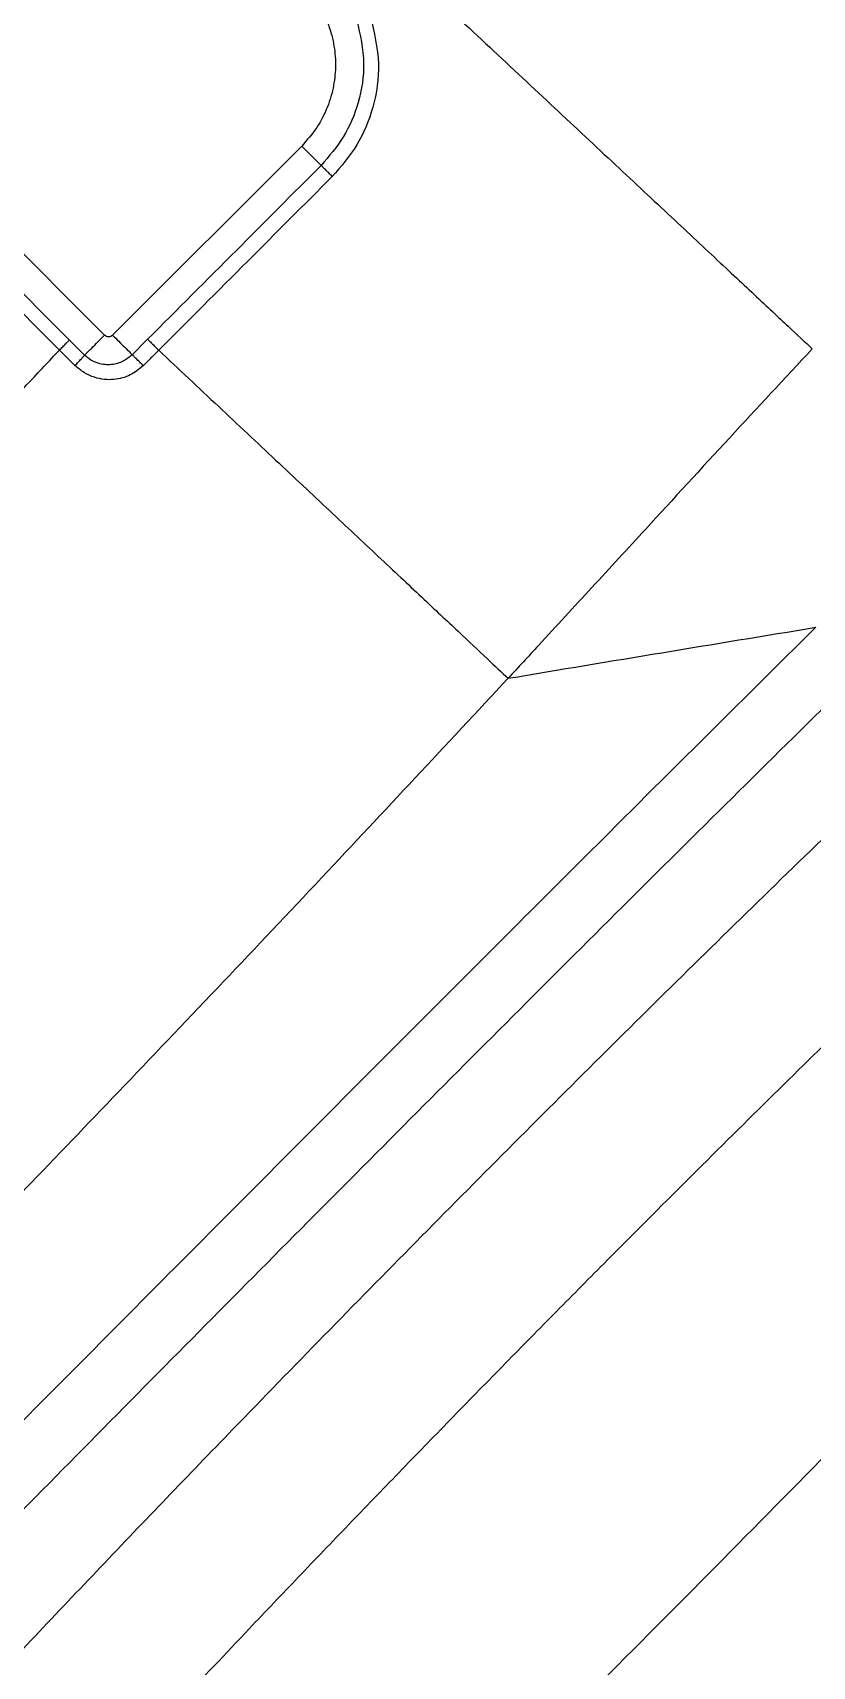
# Model space of a CAD drawing. Extents: x 832 to 912, y 781 to 934.
# Drawn here: x 878.42 to 881.13, y 828.78 to 834.47 of the extents above; entities that cross this region are included whole.
import ezdxf

# ---------------------------------------------------------------- set-up
doc = ezdxf.new("R2010")
doc.units = 0
doc.header["$MEASUREMENT"] = 0
doc.layers.add('1', color=4, linetype='Continuous')

# ---------------------------------------------------------------- blocks, each defined once
blk = doc.blocks.new('2026 SOVEREIGN HL')
at = {"layer": '1', "color": 3, "linetype": 'Continuous', "lineweight": 25}
for p, q in [((46.9368, 36.3246), (46.278, 36.9834)), ((47.6239, 36.9834), (46.9651, 36.3246)), ((46.8146, 36.3073), (46.2083, 36.9137)), ((46.7797, 36.2725), (46.1734, 36.8788)), ((46.8338, 36.2189), (46.7797, 36.2725)), ((46.8672, 36.255), (46.8146, 36.3073)), ((47.0869, 36.3102), (47.0332, 36.2564))]:
    blk.add_line(p, q, dxfattribs=at)
at = {"layer": '1', "color": 3, "linetype": 'Continuous', "lineweight": 25, "flags": 128}
blk.add_lwpolyline([(49.4161, 35.3068), (48.8892, 34.7845), (48.8375, 34.7331), (48.7858, 34.6816), (48.734, 34.63), (48.6821, 34.5783), (48.6073, 34.5038), (48.5357, 34.4324), (48.4801, 34.3769), (48.4406, 34.3374), (48.4153, 34.3122), (48.4043, 34.3012), (48.3812, 34.2782), (48.3458, 34.2428), (48.2651, 34.1622), (48.154, 34.0511), (48.0735, 33.9705), (47.9821, 33.879), (47.8961, 33.7928), (47.8404, 33.737), (47.785, 33.6815), (47.7298, 33.6261), (47.3163, 33.2109), (47.2707, 33.1651), (47.2254, 33.1195), (47.1801, 33.074), (47.1603, 33.0541), (47.1456, 33.0393), (47.12, 33.0134), (47.0833, 32.9766), (47.0268, 32.9196), (46.9553, 32.8476), (46.8689, 32.7606), (46.7762, 32.6671), (46.713, 32.6035), (46.6531, 32.5431)], dxfattribs=at)
at = {"layer": '1', "color": 3, "linetype": 'Continuous', "lineweight": 25}
for points, knots in [([(48.003, 37.5856), (48.081, 37.5127), (48.237, 37.3669), (48.4651, 37.1538), (48.6813, 36.9517), (48.8801, 36.7659), (49.0566, 36.6008), (49.2055, 36.4617), (49.3262, 36.3489), (49.3776, 36.3008), (49.4033, 36.2768)], [0, 0, 0, 0, 0.125003, 0.250003, 0.375001, 0.5, 0.624999, 0.749998, 0.874998, 1, 1, 1, 1]), ([(47.6239, 37.5515), (47.6423, 37.5308), (47.6787, 37.4898), (47.7153, 37.4171), (47.737, 37.3424), (47.7438, 37.2674), (47.737, 37.1924), (47.7153, 37.1177), (47.6787, 37.0451), (47.6423, 37.0041), (47.6239, 36.9834)], [0, 0, 0, 0, 0.131359, 0.259988, 0.383485, 0.500001, 0.616516, 0.740012, 0.868641, 1, 1, 1, 1]), ([(47.8162, 37.4204), (47.8274, 37.3708), (47.8487, 37.2762), (47.8264, 37.1363), (47.7756, 37.0133), (47.7193, 36.9481), (47.6915, 36.9158)], [0, 0, 0, 0, 0.2772487, 0.5288448, 0.7667443, 1, 1, 1, 1]), ([(47.8632, 37.4355), (47.8763, 37.3803), (47.9011, 37.2754), (47.878, 37.1201), (47.8228, 36.9843), (47.7609, 36.9127), (47.7304, 36.8773)], [0, 0, 0, 0, 0.279809, 0.531843, 0.768747, 1, 1, 1, 1]), ([(47.6915, 36.9158), (47.6885, 36.9188), (47.6826, 36.9247), (47.6658, 36.9416), (47.6455, 36.9618), (47.631, 36.9764), (47.6239, 36.9834)], [0, 0, 0, 0, 0.253009, 0.512717, 0.765573, 1, 1, 1, 1]), ([(47.6915, 36.9158), (47.5931, 36.8172), (47.3916, 36.6153), (47.19, 36.4135), (47.0869, 36.3102)], [0, 0, 0, 0, 0.488361, 1, 1, 1, 1]), ([(47.7304, 36.8773), (47.7262, 36.8815), (47.7178, 36.8898), (47.7061, 36.9015), (47.6965, 36.911), (47.6931, 36.9142), (47.6915, 36.9158)], [0, 0, 0, 0, 0.249987, 0.500001, 0.750017, 1, 1, 1, 1]), ([(47.7304, 36.8773), (47.6319, 36.7787), (47.4304, 36.5769), (47.2287, 36.3751), (47.1256, 36.2719)], [0, 0, 0, 0, 0.488361, 1, 1, 1, 1]), ([(46.8672, 36.255), (46.8695, 36.2572), (46.8741, 36.2618), (46.8911, 36.2788), (46.9129, 36.3006), (46.9291, 36.3168), (46.9368, 36.3246)], [0, 0, 0, 0, 0.24833, 0.508296, 0.763729, 1, 1, 1, 1]), ([(46.9651, 36.3246), (46.963, 36.3229), (46.9589, 36.3197), (46.951, 36.3182), (46.943, 36.3197), (46.9389, 36.3229), (46.9368, 36.3246)], [0, 0, 0, 0, 0.250225, 0.499992, 0.74976, 1, 1, 1, 1]), ([(46.9651, 36.3246), (46.9723, 36.3174), (46.9873, 36.3024), (47.0079, 36.2818), (47.0248, 36.2649), (47.0304, 36.2592), (47.0332, 36.2564)], [0, 0, 0, 0, 0.2347984, 0.4882227, 0.7479969, 1, 1, 1, 1]), ([(46.5641, 36.044), (46.6001, 36.0821), (46.672, 36.1582), (46.7438, 36.2344), (46.7797, 36.2725)], [0, 0, 0, 0, 0.500136, 1, 1, 1, 1]), ([(46.7797, 36.2725), (46.7837, 36.2764), (46.7918, 36.2845), (46.8028, 36.2955), (46.8113, 36.304), (46.8135, 36.3063), (46.8146, 36.3073)], [0, 0, 0, 0, 0.236454, 0.4921, 0.752057, 1, 1, 1, 1]), ([(46.8338, 36.2189), (46.8378, 36.223), (46.846, 36.2313), (46.8564, 36.2424), (46.8643, 36.2511), (46.8663, 36.2537), (46.8672, 36.255)], [0, 0, 0, 0, 0.249989, 0.499998, 0.750004, 1, 1, 1, 1]), ([(47.0332, 36.2564), (47.0231, 36.2481), (47.0021, 36.2308), (46.9677, 36.2214), (46.9378, 36.2211), (46.9134, 36.2262), (46.8885, 36.2368), (46.8744, 36.2488), (46.8672, 36.255)], [0, 0, 0, 0, 0.212567, 0.440352, 0.563976, 0.699153, 0.846159, 1, 1, 1, 1]), ([(47.0719, 36.2181), (47.0676, 36.2223), (47.0592, 36.2308), (47.0474, 36.2424), (47.0379, 36.2519), (47.0348, 36.2549), (47.0332, 36.2564)], [0, 0, 0, 0, 0.2500057, 0.5000157, 0.7500226, 1, 1, 1, 1]), ([(47.1256, 36.2719), (47.1166, 36.2629), (47.0987, 36.245), (47.0808, 36.2271), (47.0719, 36.2181)], [0, 0, 0, 0, 0.49997, 1, 1, 1, 1]), ([(47.0869, 36.3102), (47.0885, 36.3087), (47.0916, 36.3056), (47.1012, 36.2962), (47.1129, 36.2845), (47.1213, 36.2761), (47.1256, 36.2719)], [0, 0, 0, 0, 0.2499895, 0.4999924, 0.7500021, 1, 1, 1, 1]), ([(47.1256, 36.2719), (47.1954, 36.2063), (47.335, 36.0753), (47.5351, 35.8875), (47.723, 35.7112), (47.8942, 35.5506), (48.0454, 35.4087), (48.1727, 35.2892), (48.276, 35.1922), (48.3208, 35.1502), (48.3432, 35.1292)], [0, 0, 0, 0, 0.125002, 0.25, 0.374999, 0.499998, 0.624998, 0.749996, 0.874996, 1, 1, 1, 1]), ([(49.4033, 36.2768), (49.3072, 36.1737), (49.1124, 35.965), (48.8888, 35.7209), (48.7289, 35.5469), (48.6358, 35.4457), (48.5424, 35.3445), (48.4451, 35.239), (48.3786, 35.1673), (48.3432, 35.1292)], [0, 0, 0, 0, 0.2706368, 0.5481821, 0.6356005, 0.7244205, 0.8121859, 0.9001238, 1, 1, 1, 1]), ([(47.0719, 36.2181), (47.0574, 36.2063), (47.0275, 36.1818), (46.9783, 36.1691), (46.9356, 36.1691), (46.9005, 36.1768), (46.8647, 36.1924), (46.8443, 36.2099), (46.8338, 36.2189)], [0, 0, 0, 0, 0.2103544, 0.4356562, 0.5603767, 0.6959643, 0.8434023, 1, 1, 1, 1]), ([(52.5328, 35.6841), (52.2678, 35.3954), (51.7382, 34.8183), (50.9286, 33.9541), (50.108, 33.0961), (49.277, 32.2445), (48.4371, 31.4008), (47.5894, 30.5651), (46.7349, 29.7386), (45.8748, 28.921), (45.0103, 28.1134), (44.4365, 27.5772), (44.1497, 27.3091)], [0, 0, 0, 0, 0.100109, 0.200104, 0.300149, 0.400144, 0.50015, 0.600108, 0.700088, 0.799983, 0.900004, 1, 1, 1, 1]), ([(48.3432, 35.1292), (48.5218, 35.159), (48.8791, 35.2186), (49.2371, 35.2774), (49.4161, 35.3068)], [0, 0, 0, 0, 0.499943, 1, 1, 1, 1]), ([(49.6965, 35.2771), (49.4418, 35.0262), (48.9313, 34.5232), (48.169, 33.7616), (47.4074, 32.9964), (46.6988, 32.2798), (46.0429, 31.6124), (45.4398, 30.9945), (44.841, 30.3743), (44.2467, 29.7513), (43.86, 29.332), (43.6667, 29.1223)], [0, 0, 0, 0, 0.124518, 0.24961, 0.374575, 0.499672, 0.59975, 0.699785, 0.799893, 0.899914, 1, 1, 1, 1]), ([(54.3595, 35.2002), (54.1059, 34.9272), (53.5986, 34.3812), (52.8401, 33.548), (52.0693, 32.7206), (51.2883, 31.8992), (50.4967, 31.0855), (49.6958, 30.2803), (48.8862, 29.4842), (48.0686, 28.6979), (47.2435, 27.9225), (46.4134, 27.1573), (45.5781, 26.4051), (45.0352, 25.897), (44.7638, 25.6429)], [0, 0, 0, 0, 0.083448, 0.166872, 0.250186, 0.333549, 0.416867, 0.500197, 0.583498, 0.666792, 0.750083, 0.833316, 0.916657, 1, 1, 1, 1]), ([(48.3432, 35.1292), (48.1269, 34.8971), (47.6838, 34.4219), (47.021, 33.7244), (46.3399, 33.0159), (45.6566, 32.3135), (44.9634, 31.6086), (44.2697, 30.9109), (43.5826, 30.2265), (43.1195, 29.7722), (42.8943, 29.5513)], [0, 0, 0, 0, 0.12207, 0.24998, 0.37015, 0.500163, 0.626941, 0.750476, 0.878631, 1, 1, 1, 1]), ([(44.3021, 29.0313), (44.4363, 29.2064), (44.7043, 29.5561), (45.1318, 30.0664), (45.5688, 30.5681), (46.0145, 31.0619), (46.4659, 31.5499), (46.9223, 32.0332), (47.4401, 32.5723), (48.0206, 33.1661), (48.6651, 33.8124), (49.3151, 34.4527), (49.7539, 34.8706), (49.9736, 35.0799)], [0, 0, 0, 0, 0.080984, 0.161681, 0.242036, 0.322029, 0.401945, 0.481724, 0.561411, 0.670999, 0.780544, 0.890091, 1, 1, 1, 1]), ([(50.2817, 34.6545), (50.1991, 34.5768), (50.0304, 34.418), (49.7734, 34.1717), (49.5064, 33.9129), (49.2297, 33.6415), (48.9518, 33.3659), (48.7077, 33.1213), (48.4995, 32.9111), (48.321, 32.7297), (48.1419, 32.5464), (47.9635, 32.3629), (47.7873, 32.1804), (47.6132, 31.9989), (47.416, 31.7918), (47.1986, 31.5617), (46.9643, 31.3108), (46.7406, 31.0686), (46.5275, 30.835), (46.3249, 30.6099), (46.1215, 30.3807), (45.8888, 30.1141), (45.629, 29.8092), (45.3516, 29.4719), (45.0819, 29.1312), (44.9105, 28.8973), (44.8244, 28.7799)], [0, 0, 0, 0, 0.042494, 0.086871, 0.133166, 0.18138, 0.231518, 0.279064, 0.310128, 0.341713, 0.373822, 0.40554, 0.437001, 0.468215, 0.499178, 0.543472, 0.586089, 0.627042, 0.666347, 0.704012, 0.740044, 0.780817, 0.836342, 0.890097, 0.944833, 1, 1, 1, 1])]:
    blk.add_open_spline(points, degree=3, knots=knots, dxfattribs=at)

msp = doc.modelspace()

# ---------------------------------------------------------------- block references
at = {"layer": '1'}
msp.add_blockref('2026 SOVEREIGN HL', (831.7292, 797.0948), dxfattribs=at)

doc.saveas('drawing.dxf')
